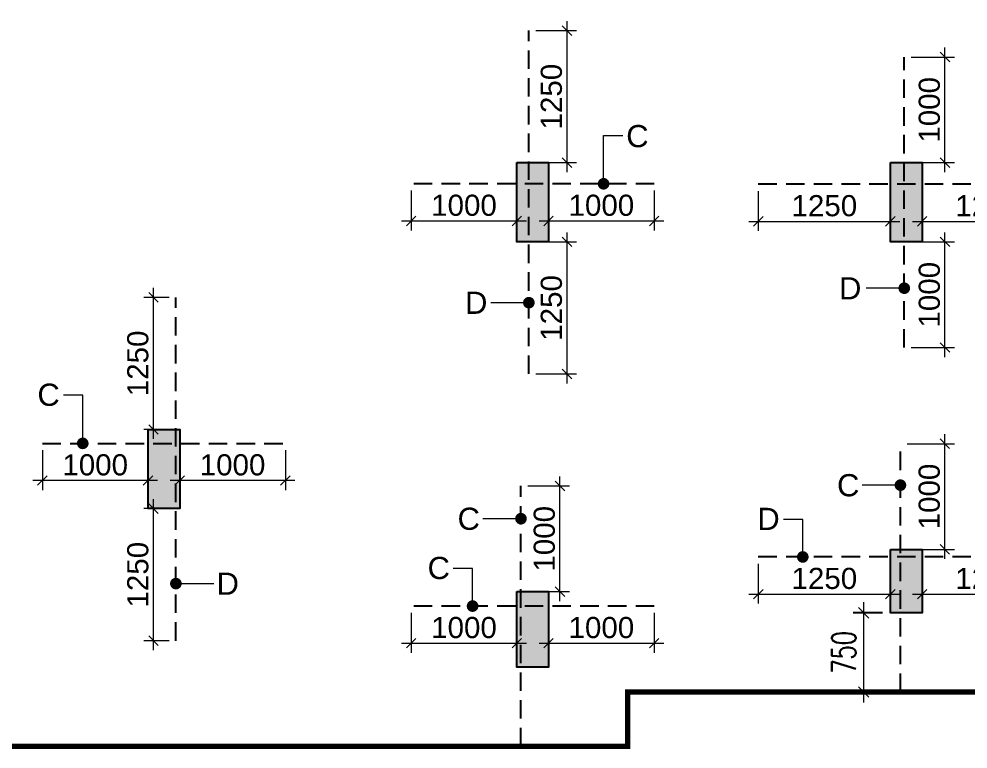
# Model space of a CAD drawing. Header units: millimetres. Extents: x 1123469 to 1752051, y -126924 to 196924.
# Drawn here: x 1474288 to 1483269, y 126439 to 133349 of the extents above; entities that cross this region are included whole.
import ezdxf

# ---------------------------------------------------------------- set-up
doc = ezdxf.new("R2010")
doc.units = ezdxf.units.MM
doc.header["$LTSCALE"] = 500
doc.header["$MEASUREMENT"] = 0
doc.header["$PDMODE"] = 34
doc.linetypes.add('CONTINOUS', pattern=[0])
doc.linetypes.add('HIDDEN', pattern=[0.375, 0.25, -0.125])
doc.layers.get('Defpoints').update_dxf_attribs({"lineweight": 0})
for name, color, linetype, lineweight in [('ARWO', 1, 'Continuous', 18), ('CUT OUT', 1, 'Continuous', 13), ('dim-M', 1, 'Continuous', 15), ('FOOTING', 1, 'Continuous', 15), ('TOWER COL HATCH', 253, 'Continuous', 20)]:
    doc.layers.add(name, color=color, linetype=linetype, lineweight=lineweight)
for name, color, linetype in [('COL. DIM', 3, 'Continuous'), ('reinf.', 4, 'Continuous'), ('TEXT 1', 1, 'Continuous'), ('TOWER AREA COLUMN.', 6, 'Continuous')]:
    doc.layers.add(name, color=color, linetype=linetype)
doc.styles.add('2MM', font='romans.shx', dxfattribs={"width": 0.7})
doc.styles.add('3mm', font='arial.ttf')
doc.dimstyles.new('PARAMVEER', dxfattribs={"dimtxt": 200, "dimasz": 100, "dimexe": 0, "dimexo": 25, "dimgap": 10, "dimtad": 1, "dimdec": 0, "dimrnd": 5, "dimzin": 0, "dimdsep": 46, "dimtxsty": '3mm', "dimblk": 'OBLIQUE', "dimcen": 0.09, "dimdle": 75, "dimclrd": 1, "dimclre": 1, "dimclrt": 3, "dimadec": 0, "dimazin": 0, "dimtfac": 1, "dimtdec": 0, "dimtmove": 1, "dimatfit": 3, "dimfxl": 100, "dimtolj": 1, "dimtzin": 0, "dimlwd": 18, "dimlwe": 5, "dimarcsym": 0})
doc.dimstyles.new('PARAMVEER BEAM', dxfattribs={"dimtxt": 200, "dimasz": 100, "dimexe": 0, "dimexo": 0, "dimgap": 10, "dimtad": 1, "dimdec": 0, "dimzin": 0, "dimdsep": 46, "dimtxsty": '3mm', "dimblk": 'ARCHTICK', "dimcen": 0.09, "dimdle": 75, "dimclrd": 1, "dimclre": 1, "dimclrt": 3, "dimadec": 0, "dimazin": 0, "dimtfac": 1, "dimtdec": 0, "dimtmove": 1, "dimatfit": 3, "dimfxl": 100, "dimtolj": 1, "dimtzin": 0, "dimlwd": 18, "dimlwe": 5, "dimarcsym": 0})
doc.dimstyles.new('RAJESH', dxfattribs={"dimtxt": 200, "dimasz": 180, "dimexe": 100, "dimexo": 250, "dimgap": 50, "dimtad": 2, "dimdec": 0, "dimzin": 1, "dimdsep": 46, "dimtxsty": '2MM', "dimblk": 'OBLIQUE', "dimcen": 0, "dimdle": 100, "dimclrd": 1, "dimclre": 1, "dimclrt": 3, "dimadec": 0, "dimazin": 0, "dimtfac": 1, "dimtdec": 0, "dimtix": 1, "dimtmove": 2, "dimatfit": 3, "dimfxl": 1, "dimtolj": 1, "dimlwd": -1, "dimarcsym": 0})

# ---------------------------------------------------------------- blocks, each defined once
blk = doc.blocks.new('3tgra')
at = {"layer": 'TOWER COL HATCH'}
h = blk.add_hatch(color=253, dxfattribs=at)
h.dxf.hatch_style = 1
h.paths.add_polyline_path([(1381175.6, 68966.8), (1381475.6, 68966.8), (1381475.6, 68216.8), (1381175.6, 68216.8)])
h = blk.add_hatch(color=253, dxfattribs=at)
h.dxf.hatch_style = 1
h.paths.add_polyline_path([(1384710.6, 68966.8), (1385010.6, 68966.8), (1385010.6, 68216.8), (1384710.6, 68216.8)])
h = blk.add_hatch(color=253, dxfattribs=at)
h.dxf.hatch_style = 1
h.paths.add_polyline_path([(1377685.6, 66441.8), (1377985.6, 66441.8), (1377985.6, 65691.8), (1377685.6, 65691.8)])
h = blk.add_hatch(color=253, dxfattribs=at)
h.dxf.hatch_style = 1
h.paths.add_polyline_path([(1384710.6, 65306.8), (1385010.6, 65306.8), (1385010.6, 64706.8), (1384710.6, 64706.8)])
h = blk.add_hatch(color=253, dxfattribs=at)
h.dxf.hatch_style = 1
h.paths.add_polyline_path([(1381175.6, 64906.8), (1381475.6, 64906.8), (1381475.6, 64191.8), (1381175.6, 64191.8)])
at = {"layer": 'TOWER AREA COLUMN.', "color": 4}
for points in [[(1381175.6, 68966.8), (1381475.6, 68966.8), (1381475.6, 68216.8), (1381175.6, 68216.8)], [(1384710.6, 68966.8), (1385010.6, 68966.8), (1385010.6, 68216.8), (1384710.6, 68216.8)], [(1377685.6, 66441.8), (1377985.6, 66441.8), (1377985.6, 65691.8), (1377685.6, 65691.8)], [(1384710.6, 65306.8), (1385010.6, 65306.8), (1385010.6, 64706.8), (1384710.6, 64706.8)], [(1381175.6, 64906.8), (1381475.6, 64906.8), (1381475.6, 64191.8), (1381175.6, 64191.8)]]:
    blk.add_lwpolyline(points, close=True, dxfattribs=at)
blk = doc.blocks.new('_Oblique')
at = {"color": 0, "linetype": 'ByBlock', "lineweight": -2}
blk.add_line((-0.5, -0.5), (0.5, 0.5), dxfattribs=at)
blk = doc.blocks.new('*D147')
at = {"layer": 'Defpoints', "color": 0, "ltscale": 100, "transparency": 16777216}
for p in [(1482534.2, 127729.3), (1482281.1, 126979.3), (1482534.2, 126979.3)]:
    blk.add_point(p, dxfattribs=at)
at = {"layer": 'dim-M', "color": 1, "ltscale": 100, "transparency": 16777216}
blk.add_line((1482281.1, 127829.3), (1482281.1, 126879.3), dxfattribs=at)
at = {"layer": 'dim-M', "color": 1, "lineweight": -2, "ltscale": 100, "transparency": 16777216}
for p, q in [((1482459.2, 127729.3), (1482181.1, 127729.3)), ((1482459.2, 126979.3), (1482181.1, 126979.3))]:
    blk.add_line(p, q, dxfattribs=at)
at = {"layer": 'dim-M', "color": 1, "ltscale": 100, "transparency": 16777216, "xscale": 100, "yscale": 100, "zscale": 100}
for p, rotation in [((1482281.1, 127729.3), 90), ((1482281.1, 126979.3), 270)]:
    blk.add_blockref('_Oblique', p, dxfattribs=dict(at, rotation=rotation))
at = {"layer": 'dim-M', "color": 3, "ltscale": 100, "transparency": 16777216, "insert": (1482093.6, 127354.3), "char_height": 225, "attachment_point": 5, "rotation": 90, "style": '2MM'}
blk.add_mtext('\\A1;750', dxfattribs=at)
blk = doc.blocks.new('*D453')
at = {"layer": 'COL. DIM', "color": 1, "lineweight": 18, "ltscale": 10, "transparency": 16777216}
blk.add_line((1475560.5, 129374.3), (1475560.5, 130804.3), dxfattribs=at)
at = {"layer": 'COL. DIM', "color": 1, "linetype": 'CONTINOUS', "lineweight": 5, "ltscale": 10, "transparency": 16777216}
for p, q in [((1475707.9, 130714.3), (1475470.5, 130714.3)), ((1475707.9, 129464.3), (1475470.5, 129464.3))]:
    blk.add_line(p, q, dxfattribs=at)
at = {"layer": 'Defpoints', "color": 0, "ltscale": 10, "transparency": 16777216}
for p in [(1475560.5, 130714.3), (1475772.9, 130714.3), (1475772.9, 129464.3)]:
    blk.add_point(p, dxfattribs=at)
at = {"layer": 'COL. DIM', "color": 1, "lineweight": 18, "ltscale": 10, "transparency": 16777216, "xscale": 90, "yscale": 90, "zscale": 90}
for p, rotation in [((1475560.5, 130714.3), 90), ((1475560.5, 129464.3), 270)]:
    blk.add_blockref('_Oblique', p, dxfattribs=dict(at, rotation=rotation))
at = {"layer": 'COL. DIM', "color": 3, "ltscale": 10, "transparency": 16777216, "insert": (1475413.4, 130089.3), "char_height": 200, "attachment_point": 5, "rotation": 90, "style": '3mm'}
blk.add_mtext('\\A1;1250', dxfattribs=at)
blk = doc.blocks.new('_ArchTick')
at = {"color": 0, "linetype": 'ByBlock', "const_width": 0.15}
blk.add_lwpolyline([(-0.5, -0.5), (0.5, 0.5)], dxfattribs=at)
blk = doc.blocks.new('*D454')
at = {"layer": 'COL. DIM', "color": 1, "linetype": 'CONTINOUS', "lineweight": 5, "ltscale": 10, "transparency": 16777216}
for p, q in [((1474509.2, 129267.3), (1474509.2, 128890.8)), ((1475509.2, 129267.3), (1475509.2, 128890.8))]:
    blk.add_line(p, q, dxfattribs=at)
at = {"layer": 'COL. DIM', "color": 1, "lineweight": 18, "ltscale": 10, "transparency": 16777216}
blk.add_line((1475599.2, 128980.8), (1474419.2, 128980.8), dxfattribs=at)
at = {"layer": 'Defpoints', "color": 0, "ltscale": 10, "transparency": 16777216}
for p in [(1474509.2, 129332.3), (1475509.2, 129332.3), (1474509.2, 128980.8)]:
    blk.add_point(p, dxfattribs=at)
at = {"layer": 'COL. DIM', "color": 1, "lineweight": 18, "ltscale": 10, "transparency": 16777216, "xscale": 90, "yscale": 90, "zscale": 90, "rotation": 180}
blk.add_blockref('_Oblique', (1474509.2, 128980.8), dxfattribs=at)
at = {"layer": 'COL. DIM', "color": 1, "lineweight": 18, "ltscale": 10, "transparency": 16777216, "xscale": 90, "yscale": 90, "zscale": 90}
blk.add_blockref('_Oblique', (1475509.2, 128980.8), dxfattribs=at)
at = {"layer": 'COL. DIM', "color": 3, "ltscale": 10, "transparency": 16777216, "insert": (1475009.2, 129127.9), "char_height": 200, "attachment_point": 5, "style": '3mm'}
blk.add_mtext('\\A1;1000', dxfattribs=at)
blk = doc.blocks.new('*D455')
at = {"layer": 'COL. DIM', "color": 1, "linetype": 'CONTINOUS', "lineweight": 5, "ltscale": 10, "transparency": 16777216}
for p, q in [((1475809.2, 129267.3), (1475809.2, 128890.8)), ((1476809.2, 129267.3), (1476809.2, 128890.8))]:
    blk.add_line(p, q, dxfattribs=at)
at = {"layer": 'COL. DIM', "color": 1, "lineweight": 18, "ltscale": 10, "transparency": 16777216}
blk.add_line((1476899.2, 128980.8), (1475719.2, 128980.8), dxfattribs=at)
at = {"layer": 'Defpoints', "color": 0, "ltscale": 10, "transparency": 16777216}
for p in [(1475809.2, 129332.3), (1476809.2, 129332.3), (1475809.2, 128980.8)]:
    blk.add_point(p, dxfattribs=at)
at = {"layer": 'COL. DIM', "color": 1, "lineweight": 18, "ltscale": 10, "transparency": 16777216, "xscale": 90, "yscale": 90, "zscale": 90, "rotation": 180}
blk.add_blockref('_Oblique', (1475809.2, 128980.8), dxfattribs=at)
at = {"layer": 'COL. DIM', "color": 1, "lineweight": 18, "ltscale": 10, "transparency": 16777216, "xscale": 90, "yscale": 90, "zscale": 90}
blk.add_blockref('_Oblique', (1476809.2, 128980.8), dxfattribs=at)
at = {"layer": 'COL. DIM', "color": 3, "ltscale": 10, "transparency": 16777216, "insert": (1476309.2, 129127.9), "char_height": 200, "attachment_point": 5, "style": '3mm'}
blk.add_mtext('\\A1;1000', dxfattribs=at)
blk = doc.blocks.new('*D456')
at = {"layer": 'COL. DIM', "color": 1, "lineweight": 18, "ltscale": 10, "transparency": 16777216}
blk.add_line((1475560.5, 127374.3), (1475560.5, 128804.3), dxfattribs=at)
at = {"layer": 'COL. DIM', "color": 1, "linetype": 'CONTINOUS', "lineweight": 5, "ltscale": 10, "transparency": 16777216}
for p, q in [((1475707.9, 128714.3), (1475470.5, 128714.3)), ((1475707.9, 127464.3), (1475470.5, 127464.3))]:
    blk.add_line(p, q, dxfattribs=at)
at = {"layer": 'Defpoints', "color": 0, "ltscale": 10, "transparency": 16777216}
for p in [(1475560.5, 128714.3), (1475772.9, 128714.3), (1475772.9, 127464.3)]:
    blk.add_point(p, dxfattribs=at)
at = {"layer": 'COL. DIM', "color": 1, "lineweight": 18, "ltscale": 10, "transparency": 16777216, "xscale": 90, "yscale": 90, "zscale": 90}
for p, rotation in [((1475560.5, 128714.3), 90), ((1475560.5, 127464.3), 270)]:
    blk.add_blockref('_Oblique', p, dxfattribs=dict(at, rotation=rotation))
at = {"layer": 'COL. DIM', "color": 3, "ltscale": 10, "transparency": 16777216, "insert": (1475413.4, 128089.3), "char_height": 200, "attachment_point": 5, "rotation": 90, "style": '3mm'}
blk.add_mtext('\\A1;1250', dxfattribs=at)
blk = doc.blocks.new('*D457')
at = {"layer": 'COL. DIM', "color": 1, "lineweight": 18, "ltscale": 10, "transparency": 16777216}
blk.add_line((1479407, 127839.3), (1479407, 129019.3), dxfattribs=at)
at = {"layer": 'COL. DIM', "color": 1, "linetype": 'CONTINOUS', "lineweight": 5, "ltscale": 10, "transparency": 16777216}
for p, q in [((1479103, 128929.3), (1479497, 128929.3)), ((1479103, 127929.3), (1479497, 127929.3))]:
    blk.add_line(p, q, dxfattribs=at)
at = {"layer": 'Defpoints', "color": 0, "ltscale": 10, "transparency": 16777216}
for p in [(1479038, 128929.3), (1479407, 128929.3), (1479038, 127929.3)]:
    blk.add_point(p, dxfattribs=at)
at = {"layer": 'COL. DIM', "color": 1, "lineweight": 18, "ltscale": 10, "transparency": 16777216, "xscale": 90, "yscale": 90, "zscale": 90}
for p, rotation in [((1479407, 128929.3), 90), ((1479407, 127929.3), 270)]:
    blk.add_blockref('_Oblique', p, dxfattribs=dict(at, rotation=rotation))
at = {"layer": 'COL. DIM', "color": 3, "ltscale": 10, "transparency": 16777216, "insert": (1479259.9, 128429.3), "char_height": 200, "attachment_point": 5, "rotation": 90, "style": '3mm'}
blk.add_mtext('\\A1;1000', dxfattribs=at)
blk = doc.blocks.new('*D458')
at = {"layer": 'COL. DIM', "color": 1, "linetype": 'CONTINOUS', "lineweight": 5, "ltscale": 10, "transparency": 16777216}
for p, q in [((1477999.2, 127727.2), (1477999.2, 127350.7)), ((1478999.2, 127727.2), (1478999.2, 127350.7))]:
    blk.add_line(p, q, dxfattribs=at)
at = {"layer": 'COL. DIM', "color": 1, "lineweight": 18, "ltscale": 10, "transparency": 16777216}
blk.add_line((1477909.2, 127440.7), (1479089.2, 127440.7), dxfattribs=at)
at = {"layer": 'Defpoints', "color": 0, "ltscale": 10, "transparency": 16777216}
for p in [(1477999.2, 127792.2), (1478999.2, 127792.2), (1478999.2, 127440.7)]:
    blk.add_point(p, dxfattribs=at)
at = {"layer": 'COL. DIM', "color": 1, "lineweight": 18, "ltscale": 10, "transparency": 16777216, "xscale": 90, "yscale": 90, "zscale": 90, "rotation": 180}
blk.add_blockref('_Oblique', (1477999.2, 127440.7), dxfattribs=at)
at = {"layer": 'COL. DIM', "color": 1, "lineweight": 18, "ltscale": 10, "transparency": 16777216, "xscale": 90, "yscale": 90, "zscale": 90}
blk.add_blockref('_Oblique', (1478999.2, 127440.7), dxfattribs=at)
at = {"layer": 'COL. DIM', "color": 3, "ltscale": 10, "transparency": 16777216, "insert": (1478499.2, 127587.8), "char_height": 200, "attachment_point": 5, "style": '3mm'}
blk.add_mtext('\\A1;1000', dxfattribs=at)
blk = doc.blocks.new('*D459')
at = {"layer": 'COL. DIM', "color": 1, "linetype": 'CONTINOUS', "lineweight": 5, "ltscale": 10, "transparency": 16777216}
for p, q in [((1479299.2, 127727.2), (1479299.2, 127350.7)), ((1480299.2, 127727.2), (1480299.2, 127350.7))]:
    blk.add_line(p, q, dxfattribs=at)
at = {"layer": 'COL. DIM', "color": 1, "lineweight": 18, "ltscale": 10, "transparency": 16777216}
blk.add_line((1479209.2, 127440.7), (1480389.2, 127440.7), dxfattribs=at)
at = {"layer": 'Defpoints', "color": 0, "ltscale": 10, "transparency": 16777216}
for p in [(1479299.2, 127792.2), (1480299.2, 127792.2), (1480299.2, 127440.7)]:
    blk.add_point(p, dxfattribs=at)
at = {"layer": 'COL. DIM', "color": 1, "lineweight": 18, "ltscale": 10, "transparency": 16777216, "xscale": 90, "yscale": 90, "zscale": 90, "rotation": 180}
blk.add_blockref('_Oblique', (1479299.2, 127440.7), dxfattribs=at)
at = {"layer": 'COL. DIM', "color": 1, "lineweight": 18, "ltscale": 10, "transparency": 16777216, "xscale": 90, "yscale": 90, "zscale": 90}
blk.add_blockref('_Oblique', (1480299.2, 127440.7), dxfattribs=at)
at = {"layer": 'COL. DIM', "color": 3, "ltscale": 10, "transparency": 16777216, "insert": (1479799.2, 127587.8), "char_height": 200, "attachment_point": 5, "style": '3mm'}
blk.add_mtext('\\A1;1000', dxfattribs=at)
blk = doc.blocks.new('*D460')
at = {"layer": 'COL. DIM', "color": 1, "lineweight": 18, "ltscale": 10, "transparency": 16777216}
blk.add_line((1483049.5, 128239.3), (1483049.5, 129419.3), dxfattribs=at)
at = {"layer": 'COL. DIM', "color": 1, "linetype": 'CONTINOUS', "lineweight": 5, "ltscale": 10, "transparency": 16777216}
for p, q in [((1482693.9, 129329.3), (1483139.5, 129329.3)), ((1482693.9, 128329.3), (1483139.5, 128329.3))]:
    blk.add_line(p, q, dxfattribs=at)
at = {"layer": 'Defpoints', "color": 0, "ltscale": 10, "transparency": 16777216}
for p in [(1482628.9, 129329.3), (1483049.5, 129329.3), (1482628.9, 128329.3)]:
    blk.add_point(p, dxfattribs=at)
at = {"layer": 'COL. DIM', "color": 1, "lineweight": 18, "ltscale": 10, "transparency": 16777216, "xscale": 90, "yscale": 90, "zscale": 90}
for p, rotation in [((1483049.5, 129329.3), 90), ((1483049.5, 128329.3), 270)]:
    blk.add_blockref('_Oblique', p, dxfattribs=dict(at, rotation=rotation))
at = {"layer": 'COL. DIM', "color": 3, "ltscale": 10, "transparency": 16777216, "insert": (1482902.4, 128829.3), "char_height": 200, "attachment_point": 5, "rotation": 90, "style": '3mm'}
blk.add_mtext('\\A1;1000', dxfattribs=at)
blk = doc.blocks.new('*D461')
at = {"layer": 'COL. DIM', "color": 1, "linetype": 'CONTINOUS', "lineweight": 5, "ltscale": 10, "transparency": 16777216}
for p, q in [((1481284.2, 128192.2), (1481284.2, 127815.7)), ((1482534.2, 128192.2), (1482534.2, 127815.7))]:
    blk.add_line(p, q, dxfattribs=at)
at = {"layer": 'COL. DIM', "color": 1, "lineweight": 18, "ltscale": 10, "transparency": 16777216}
blk.add_line((1481194.2, 127905.7), (1482624.2, 127905.7), dxfattribs=at)
at = {"layer": 'Defpoints', "color": 0, "ltscale": 10, "transparency": 16777216}
for p in [(1481284.2, 128257.2), (1482534.2, 128257.2), (1482534.2, 127905.7)]:
    blk.add_point(p, dxfattribs=at)
at = {"layer": 'COL. DIM', "color": 1, "lineweight": 18, "ltscale": 10, "transparency": 16777216, "xscale": 90, "yscale": 90, "zscale": 90, "rotation": 180}
blk.add_blockref('_Oblique', (1481284.2, 127905.7), dxfattribs=at)
at = {"layer": 'COL. DIM', "color": 1, "lineweight": 18, "ltscale": 10, "transparency": 16777216, "xscale": 90, "yscale": 90, "zscale": 90}
blk.add_blockref('_Oblique', (1482534.2, 127905.7), dxfattribs=at)
at = {"layer": 'COL. DIM', "color": 3, "ltscale": 10, "transparency": 16777216, "insert": (1481909.2, 128052.8), "char_height": 200, "attachment_point": 5, "style": '3mm'}
blk.add_mtext('\\A1;1250', dxfattribs=at)
blk = doc.blocks.new('*D462')
at = {"layer": 'COL. DIM', "color": 1, "linetype": 'CONTINOUS', "lineweight": 5, "ltscale": 10, "transparency": 16777216}
for p, q in [((1482834.2, 128192.2), (1482834.2, 127815.7)), ((1484084.2, 128192.2), (1484084.2, 127815.7))]:
    blk.add_line(p, q, dxfattribs=at)
at = {"layer": 'COL. DIM', "color": 1, "lineweight": 18, "ltscale": 10, "transparency": 16777216}
blk.add_line((1482744.2, 127905.7), (1484174.2, 127905.7), dxfattribs=at)
at = {"layer": 'Defpoints', "color": 0, "ltscale": 10, "transparency": 16777216}
for p in [(1482834.2, 128257.2), (1484084.2, 128257.2), (1484084.2, 127905.7)]:
    blk.add_point(p, dxfattribs=at)
at = {"layer": 'COL. DIM', "color": 1, "lineweight": 18, "ltscale": 10, "transparency": 16777216, "xscale": 90, "yscale": 90, "zscale": 90, "rotation": 180}
blk.add_blockref('_Oblique', (1482834.2, 127905.7), dxfattribs=at)
at = {"layer": 'COL. DIM', "color": 1, "lineweight": 18, "ltscale": 10, "transparency": 16777216, "xscale": 90, "yscale": 90, "zscale": 90}
blk.add_blockref('_Oblique', (1484084.2, 127905.7), dxfattribs=at)
at = {"layer": 'COL. DIM', "color": 3, "ltscale": 10, "transparency": 16777216, "insert": (1483459.2, 128052.8), "char_height": 200, "attachment_point": 5, "style": '3mm'}
blk.add_mtext('\\A1;1250', dxfattribs=at)
blk = doc.blocks.new('*D466')
at = {"layer": 'COL. DIM', "color": 1, "lineweight": 18, "ltscale": 10, "transparency": 16777216}
blk.add_line((1483050.3, 131899.3), (1483050.3, 133079.3), dxfattribs=at)
at = {"layer": 'COL. DIM', "color": 1, "linetype": 'CONTINOUS', "lineweight": 5, "ltscale": 10, "transparency": 16777216}
for p, q in [((1482730.4, 132989.3), (1483140.3, 132989.3)), ((1482730.4, 131989.3), (1483140.3, 131989.3))]:
    blk.add_line(p, q, dxfattribs=at)
at = {"layer": 'Defpoints', "color": 0, "ltscale": 10, "transparency": 16777216}
for p in [(1482665.4, 132989.3), (1483050.3, 132989.3), (1482665.4, 131989.3)]:
    blk.add_point(p, dxfattribs=at)
at = {"layer": 'COL. DIM', "color": 1, "lineweight": 18, "ltscale": 10, "transparency": 16777216, "xscale": 90, "yscale": 90, "zscale": 90}
for p, rotation in [((1483050.3, 132989.3), 90), ((1483050.3, 131989.3), 270)]:
    blk.add_blockref('_Oblique', p, dxfattribs=dict(at, rotation=rotation))
at = {"layer": 'COL. DIM', "color": 3, "ltscale": 10, "transparency": 16777216, "insert": (1482903.2, 132489.3), "char_height": 200, "attachment_point": 5, "rotation": 90, "style": '3mm'}
blk.add_mtext('\\A1;1000', dxfattribs=at)
blk = doc.blocks.new('*D467')
at = {"layer": 'COL. DIM', "color": 1, "linetype": 'CONTINOUS', "lineweight": 5, "ltscale": 10, "transparency": 16777216}
for p, q in [((1482834.2, 131720.1), (1482834.2, 131343.5)), ((1484084.2, 131720.1), (1484084.2, 131343.5))]:
    blk.add_line(p, q, dxfattribs=at)
at = {"layer": 'COL. DIM', "color": 1, "lineweight": 18, "ltscale": 10, "transparency": 16777216}
blk.add_line((1482744.2, 131433.5), (1484174.2, 131433.5), dxfattribs=at)
at = {"layer": 'Defpoints', "color": 0, "ltscale": 10, "transparency": 16777216}
for p in [(1482834.2, 131785.1), (1484084.2, 131785.1), (1484084.2, 131433.5)]:
    blk.add_point(p, dxfattribs=at)
at = {"layer": 'COL. DIM', "color": 1, "lineweight": 18, "ltscale": 10, "transparency": 16777216, "xscale": 90, "yscale": 90, "zscale": 90, "rotation": 180}
blk.add_blockref('_Oblique', (1482834.2, 131433.5), dxfattribs=at)
at = {"layer": 'COL. DIM', "color": 1, "lineweight": 18, "ltscale": 10, "transparency": 16777216, "xscale": 90, "yscale": 90, "zscale": 90}
blk.add_blockref('_Oblique', (1484084.2, 131433.5), dxfattribs=at)
at = {"layer": 'COL. DIM', "color": 3, "ltscale": 10, "transparency": 16777216, "insert": (1483459.2, 131580.7), "char_height": 200, "attachment_point": 5, "style": '3mm'}
blk.add_mtext('\\A1;1250', dxfattribs=at)
blk = doc.blocks.new('*D468')
at = {"layer": 'COL. DIM', "color": 1, "linetype": 'CONTINOUS', "lineweight": 5, "ltscale": 10, "transparency": 16777216}
for p, q in [((1481284.2, 131720.1), (1481284.2, 131343.5)), ((1482534.2, 131720.1), (1482534.2, 131343.5))]:
    blk.add_line(p, q, dxfattribs=at)
at = {"layer": 'COL. DIM', "color": 1, "lineweight": 18, "ltscale": 10, "transparency": 16777216}
blk.add_line((1481194.2, 131433.5), (1482624.2, 131433.5), dxfattribs=at)
at = {"layer": 'Defpoints', "color": 0, "ltscale": 10, "transparency": 16777216}
for p in [(1481284.2, 131785.1), (1482534.2, 131785.1), (1482534.2, 131433.5)]:
    blk.add_point(p, dxfattribs=at)
at = {"layer": 'COL. DIM', "color": 1, "lineweight": 18, "ltscale": 10, "transparency": 16777216, "xscale": 90, "yscale": 90, "zscale": 90, "rotation": 180}
blk.add_blockref('_Oblique', (1481284.2, 131433.5), dxfattribs=at)
at = {"layer": 'COL. DIM', "color": 1, "lineweight": 18, "ltscale": 10, "transparency": 16777216, "xscale": 90, "yscale": 90, "zscale": 90}
blk.add_blockref('_Oblique', (1482534.2, 131433.5), dxfattribs=at)
at = {"layer": 'COL. DIM', "color": 3, "ltscale": 10, "transparency": 16777216, "insert": (1481909.2, 131580.7), "char_height": 200, "attachment_point": 5, "style": '3mm'}
blk.add_mtext('\\A1;1250', dxfattribs=at)
blk = doc.blocks.new('*D469')
at = {"layer": 'COL. DIM', "color": 1, "lineweight": 18, "ltscale": 10, "transparency": 16777216}
blk.add_line((1483050.3, 130149.3), (1483050.3, 131329.3), dxfattribs=at)
at = {"layer": 'COL. DIM', "color": 1, "linetype": 'CONTINOUS', "lineweight": 5, "ltscale": 10, "transparency": 16777216}
for p, q in [((1482730.4, 131239.3), (1483140.3, 131239.3)), ((1482730.4, 130239.3), (1483140.3, 130239.3))]:
    blk.add_line(p, q, dxfattribs=at)
at = {"layer": 'Defpoints', "color": 0, "ltscale": 10, "transparency": 16777216}
for p in [(1482665.4, 131239.3), (1483050.3, 131239.3), (1482665.4, 130239.3)]:
    blk.add_point(p, dxfattribs=at)
at = {"layer": 'COL. DIM', "color": 1, "lineweight": 18, "ltscale": 10, "transparency": 16777216, "xscale": 90, "yscale": 90, "zscale": 90}
for p, rotation in [((1483050.3, 131239.3), 90), ((1483050.3, 130239.3), 270)]:
    blk.add_blockref('_Oblique', p, dxfattribs=dict(at, rotation=rotation))
at = {"layer": 'COL. DIM', "color": 3, "ltscale": 10, "transparency": 16777216, "insert": (1482903.2, 130739.3), "char_height": 200, "attachment_point": 5, "rotation": 90, "style": '3mm'}
blk.add_mtext('\\A1;1000', dxfattribs=at)
blk = doc.blocks.new('*D470')
at = {"layer": 'COL. DIM', "color": 1, "lineweight": 18, "ltscale": 10, "transparency": 16777216}
blk.add_line((1479474.1, 131899.3), (1479474.1, 133329.3), dxfattribs=at)
at = {"layer": 'COL. DIM', "color": 1, "linetype": 'CONTINOUS', "lineweight": 5, "ltscale": 10, "transparency": 16777216}
for p, q in [((1479178, 133239.3), (1479564.1, 133239.3)), ((1479178, 131989.3), (1479564.1, 131989.3))]:
    blk.add_line(p, q, dxfattribs=at)
at = {"layer": 'Defpoints', "color": 0, "ltscale": 10, "transparency": 16777216}
for p in [(1479113, 133239.3), (1479474.1, 133239.3), (1479113, 131989.3)]:
    blk.add_point(p, dxfattribs=at)
at = {"layer": 'COL. DIM', "color": 1, "lineweight": 18, "ltscale": 10, "transparency": 16777216, "xscale": 90, "yscale": 90, "zscale": 90}
for p, rotation in [((1479474.1, 133239.3), 90), ((1479474.1, 131989.3), 270)]:
    blk.add_blockref('_Oblique', p, dxfattribs=dict(at, rotation=rotation))
at = {"layer": 'COL. DIM', "color": 3, "ltscale": 10, "transparency": 16777216, "insert": (1479327, 132614.3), "char_height": 200, "attachment_point": 5, "rotation": 90, "style": '3mm'}
blk.add_mtext('\\A1;1250', dxfattribs=at)
blk = doc.blocks.new('*D471')
at = {"layer": 'COL. DIM', "color": 1, "linetype": 'CONTINOUS', "lineweight": 5, "ltscale": 10, "transparency": 16777216}
for p, q in [((1479299.2, 131724.2), (1479299.2, 131347.7)), ((1480299.2, 131724.2), (1480299.2, 131347.7))]:
    blk.add_line(p, q, dxfattribs=at)
at = {"layer": 'COL. DIM', "color": 1, "lineweight": 18, "ltscale": 10, "transparency": 16777216}
blk.add_line((1479209.2, 131437.7), (1480389.2, 131437.7), dxfattribs=at)
at = {"layer": 'Defpoints', "color": 0, "ltscale": 10, "transparency": 16777216}
for p in [(1479299.2, 131789.2), (1480299.2, 131789.2), (1480299.2, 131437.7)]:
    blk.add_point(p, dxfattribs=at)
at = {"layer": 'COL. DIM', "color": 1, "lineweight": 18, "ltscale": 10, "transparency": 16777216, "xscale": 90, "yscale": 90, "zscale": 90, "rotation": 180}
blk.add_blockref('_Oblique', (1479299.2, 131437.7), dxfattribs=at)
at = {"layer": 'COL. DIM', "color": 1, "lineweight": 18, "ltscale": 10, "transparency": 16777216, "xscale": 90, "yscale": 90, "zscale": 90}
blk.add_blockref('_Oblique', (1480299.2, 131437.7), dxfattribs=at)
at = {"layer": 'COL. DIM', "color": 3, "ltscale": 10, "transparency": 16777216, "insert": (1479799.2, 131584.8), "char_height": 200, "attachment_point": 5, "style": '3mm'}
blk.add_mtext('\\A1;1000', dxfattribs=at)
blk = doc.blocks.new('*D472')
at = {"layer": 'COL. DIM', "color": 1, "linetype": 'CONTINOUS', "lineweight": 5, "ltscale": 10, "transparency": 16777216}
for p, q in [((1477999.2, 131724.2), (1477999.2, 131347.7)), ((1478999.2, 131724.2), (1478999.2, 131347.7))]:
    blk.add_line(p, q, dxfattribs=at)
at = {"layer": 'COL. DIM', "color": 1, "lineweight": 18, "ltscale": 10, "transparency": 16777216}
blk.add_line((1477909.2, 131437.7), (1479089.2, 131437.7), dxfattribs=at)
at = {"layer": 'Defpoints', "color": 0, "ltscale": 10, "transparency": 16777216}
for p in [(1477999.2, 131789.2), (1478999.2, 131789.2), (1478999.2, 131437.7)]:
    blk.add_point(p, dxfattribs=at)
at = {"layer": 'COL. DIM', "color": 1, "lineweight": 18, "ltscale": 10, "transparency": 16777216, "xscale": 90, "yscale": 90, "zscale": 90, "rotation": 180}
blk.add_blockref('_Oblique', (1477999.2, 131437.7), dxfattribs=at)
at = {"layer": 'COL. DIM', "color": 1, "lineweight": 18, "ltscale": 10, "transparency": 16777216, "xscale": 90, "yscale": 90, "zscale": 90}
blk.add_blockref('_Oblique', (1478999.2, 131437.7), dxfattribs=at)
at = {"layer": 'COL. DIM', "color": 3, "ltscale": 10, "transparency": 16777216, "insert": (1478499.2, 131584.8), "char_height": 200, "attachment_point": 5, "style": '3mm'}
blk.add_mtext('\\A1;1000', dxfattribs=at)
blk = doc.blocks.new('*D473')
at = {"layer": 'COL. DIM', "color": 1, "lineweight": 18, "ltscale": 10, "transparency": 16777216}
blk.add_line((1479474.1, 129899.3), (1479474.1, 131329.3), dxfattribs=at)
at = {"layer": 'COL. DIM', "color": 1, "linetype": 'CONTINOUS', "lineweight": 5, "ltscale": 10, "transparency": 16777216}
for p, q in [((1479178, 131239.3), (1479564.1, 131239.3)), ((1479178, 129989.3), (1479564.1, 129989.3))]:
    blk.add_line(p, q, dxfattribs=at)
at = {"layer": 'Defpoints', "color": 0, "ltscale": 10, "transparency": 16777216}
for p in [(1479113, 131239.3), (1479474.1, 131239.3), (1479113, 129989.3)]:
    blk.add_point(p, dxfattribs=at)
at = {"layer": 'COL. DIM', "color": 1, "lineweight": 18, "ltscale": 10, "transparency": 16777216, "xscale": 90, "yscale": 90, "zscale": 90}
for p, rotation in [((1479474.1, 131239.3), 90), ((1479474.1, 129989.3), 270)]:
    blk.add_blockref('_Oblique', p, dxfattribs=dict(at, rotation=rotation))
at = {"layer": 'COL. DIM', "color": 3, "ltscale": 10, "transparency": 16777216, "insert": (1479327, 130614.3), "char_height": 200, "attachment_point": 5, "rotation": 90, "style": '3mm'}
blk.add_mtext('\\A1;1250', dxfattribs=at)

msp = doc.modelspace()

# ---------------------------------------------------------------- linework, layer by layer
at = {"layer": 'FOOTING', "color": 3, "ltscale": 10, "const_width": 50}
msp.add_lwpolyline([(1514784.2, 139394.2), (1488604.2, 139394.2), (1488604.2, 126979.3), (1480049.2, 126979.3), (1480049.2, 126464.3), (1471269.2, 126464.3), (1471269.2, 126979.3), (1462714.2, 126979.3), (1462714.2, 148629.4), (1473804.2, 148629.4), (1473804.2, 158914.1), (1482679.2, 158914.1), (1482679.2, 157414.1), (1486629.2, 157414.1), (1486629.2, 156599.2), (1488324.2, 156599.2), (1488324.2, 155194.2), (1515064.2, 155194.2)], dxfattribs=at)
at = {"layer": 'reinf.', "color": 4, "linetype": 'HIDDEN', "ltscale": 1.4}
for p, q in [((1479113, 129989.3), (1479113, 133239.3)), ((1482665.4, 130239.3), (1482665.4, 132989.3)), ((1480299.2, 131789.2), (1477999.2, 131789.2)), ((1484084.2, 131785.1), (1481284.2, 131785.1)), ((1475772.9, 127464.3), (1475772.9, 130714.3)), ((1474509.2, 129332.3), (1476809.2, 129332.3)), ((1482628.9, 126979.3), (1482628.9, 129329.3)), ((1479038, 126464.3), (1479038, 128929.3)), ((1484084.2, 128257.2), (1481284.2, 128257.2)), ((1480299.2, 127792.2), (1477999.2, 127792.2))]:
    msp.add_line(p, q, dxfattribs=at)

# ---------------------------------------------------------------- block references
at = {"layer": 'CUT OUT', "color": 4}
msp.add_blockref('3tgra', (97823.6, 63022.5), dxfattribs=at)

# ---------------------------------------------------------------- texts
at = {"layer": 'TEXT 1', "color": 2, "linetype": 'ByBlock', "style": '3mm'}
for s, p in [('C', (1480034.2, 132135.6, -0.1)), ('D', (1482048, 130695.3, -0.1)), ('D', (1478509.1, 130558.2, -0.1)), ('C', (1474462.4, 129687.7, -0.1)), ('C', (1482029.1, 128831.2, -0.1)), ('C', (1478438.2, 128513.7, -0.1)), ('D', (1481274.8, 128512.7, -0.1)), ('C', (1478154.4, 128047.8, -0.1)), ('D', (1476157.8, 127899.3, -0.1))]:
    msp.add_text(s, height=210, dxfattribs=at).set_placement(p)

# ---------------------------------------------------------------- dimensions: what is measured, and where the dimension line sits
at = {"layer": 'COL. DIM', "color": 6, "ltscale": 10}
for base, p1, p2, angle, picture, middle in [((1479474.1, 133239.3), (1479113, 131989.3), (1479113, 133239.3), 270, '*D470', (1479327, 132614.3)), ((1483050.3, 132989.3), (1482665.4, 131989.3), (1482665.4, 132989.3), 270, '*D466', (1482903.2, 132489.3)), ((1478999.2, 131437.7), (1477999.2, 131789.2), (1478999.2, 131789.2), 0, '*D472', (1478499.2, 131584.8)), ((1482534.2, 131433.5), (1481284.2, 131785.1), (1482534.2, 131785.1), 0, '*D468', (1481909.2, 131580.7)), ((1479474.1, 131239.3), (1479113, 129989.3), (1479113, 131239.3), 270, '*D473', (1479327, 130614.3)), ((1483050.3, 131239.3), (1482665.4, 130239.3), (1482665.4, 131239.3), 270, '*D469', (1482903.2, 130739.3)), ((1475560.5, 130714.3), (1475772.9, 129464.3), (1475772.9, 130714.3), 270, '*D453', (1475413.4, 130089.3)), ((1483049.5, 129329.3), (1482628.9, 128329.3), (1482628.9, 129329.3), 270, '*D460', (1482902.4, 128829.3)), ((1475809.2, 128980.8), (1476809.2, 129332.3), (1475809.2, 129332.3), 180, '*D455', (1476309.2, 129127.9)), ((1479407, 128929.3), (1479038, 127929.3), (1479038, 128929.3), 270, '*D457', (1479259.9, 128429.3)), ((1475560.5, 128714.3), (1475772.9, 127464.3), (1475772.9, 128714.3), 270, '*D456', (1475413.4, 128089.3)), ((1482534.2, 127905.7), (1481284.2, 128257.2), (1482534.2, 128257.2), 0, '*D461', (1481909.2, 128052.8)), ((1484084.2, 127905.7), (1482834.2, 128257.2), (1484084.2, 128257.2), 0, '*D462', (1483459.2, 128052.8)), ((1478999.2, 127440.7), (1477999.2, 127792.2), (1478999.2, 127792.2), 0, '*D458', (1478499.2, 127587.8)), ((1480299.2, 127440.7), (1479299.2, 127792.2), (1480299.2, 127792.2), 0, '*D459', (1479799.2, 127587.8))]:
    dim = msp.add_linear_dim(base=base, p1=p1, p2=p2, angle=angle, dimstyle='PARAMVEER', override={"dimasz": 90, "dimexe": 90, "dimexo": 65, "dimgap": 45, "dimpost": '\\X', "dimdle": 90, "dimfxl": 0.18, "dimarcsym": 1}, dxfattribs=at)
    dim.commit()
    dim.dimension.update_dxf_attribs({"geometry": picture, "text_midpoint": middle})
for base, p1, p2, angle, picture, middle in [((1480299.2, 131437.7), (1479299.2, 131789.2), (1480299.2, 131789.2), 0, '*D471', (1479799.2, 131437.7)), ((1484084.2, 131433.5), (1482834.2, 131785.1), (1484084.2, 131785.1), 0, '*D467', (1483459.2, 131433.5)), ((1474509.2, 128980.8), (1475509.2, 129332.3), (1474509.2, 129332.3), 180, '*D454', (1475009.2, 128980.8))]:
    dim = msp.add_linear_dim(base=base, p1=p1, p2=p2, angle=angle, dimstyle='PARAMVEER', override={"dimasz": 90, "dimexe": 90, "dimexo": 65, "dimgap": 45, "dimpost": '\\X', "dimdle": 90, "dimfxl": 0.18, "dimarcsym": 1}, dxfattribs=at)
    dim.commit()
    dim.dimension.update_dxf_attribs({"geometry": picture, "text_midpoint": middle, "dimtype": 160})
at = {"layer": 'dim-M', "ltscale": 100}
dim = msp.add_linear_dim(base=(1482281.1, 126979.3), p1=(1482534.2, 127729.3), p2=(1482534.2, 126979.3), angle=90, dimstyle='RAJESH', override={"dimtxt": 225, "dimasz": 100, "dimexo": 75, "dimgap": 75, "dimtmove": 1}, dxfattribs=at)
dim.commit()
dim.dimension.update_dxf_attribs({"geometry": '*D147', "text_midpoint": (1482093.6, 127354.3)})

# ---------------------------------------------------------------- leaders
at = {"layer": 'ARWO', "color": 1}
for points in [[(1479819.9, 131789.2), (1479819.9, 132245), (1480002.3, 132245)], [(1482665.4, 130801), (1482305, 130801)], [(1479113, 130663.9), (1478752.5, 130663.9)], [(1474891.6, 129332.3), (1474891.6, 129788.2), (1474709.1, 129788.2)], [(1482628.9, 128936.9), (1482268.4, 128936.9)], [(1479038, 128619.5), (1478677.5, 128619.5)], [(1481704.9, 128257.2), (1481704.9, 128611.9), (1481522.5, 128611.9)], [(1478580.4, 127792.2), (1478580.4, 128147), (1478398, 128147)], [(1475772.9, 128005), (1476133.4, 128005)]]:
    msp.add_leader(points, dimstyle='PARAMVEER BEAM', override={"dimasz": 110, "dimtad": 0, "dimldrblk": 'Dot', "dimfxl": 0, "dimarcsym": 1}, dxfattribs=at)

doc.saveas('drawing.dxf')
